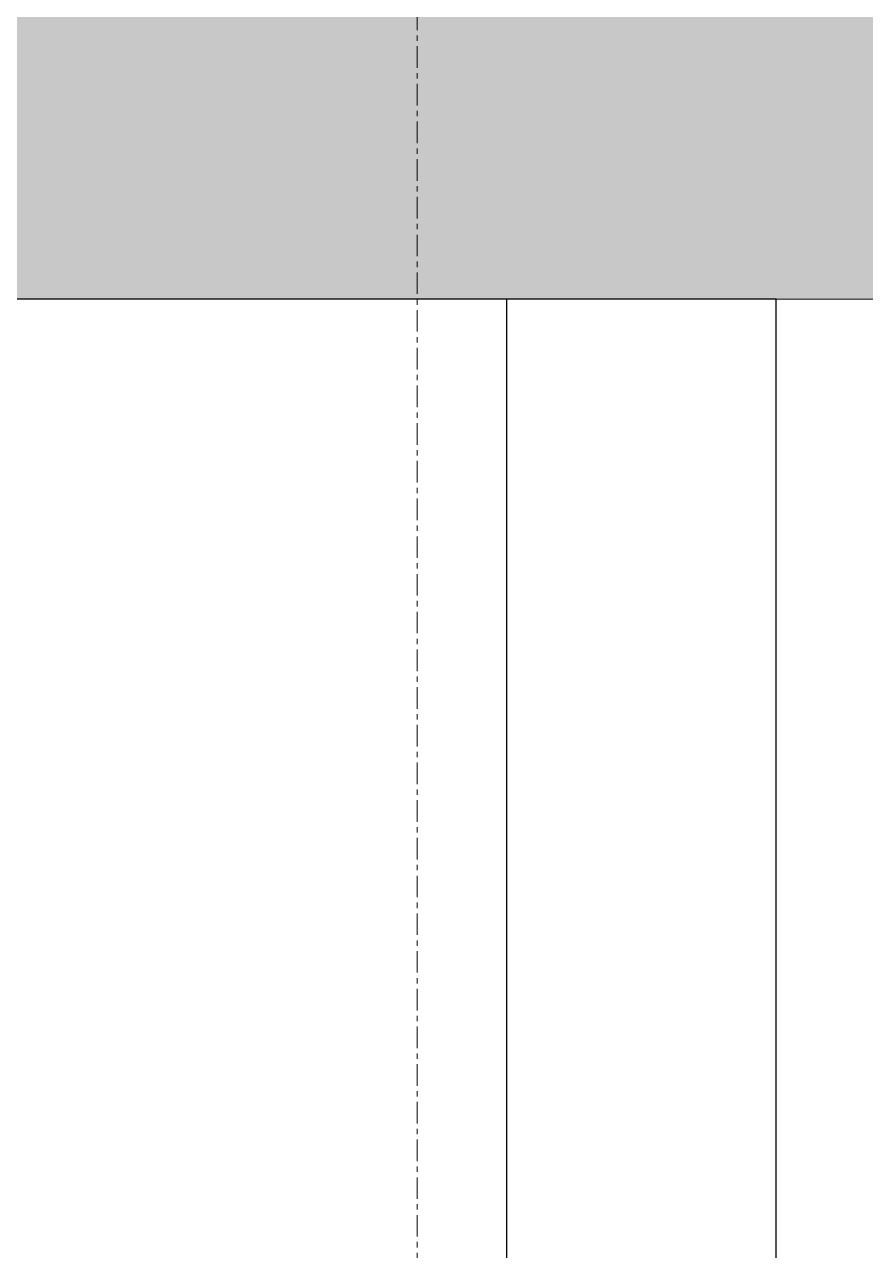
# Model space of a CAD drawing. Header units: millimetres. Extents: x 59 to 37899, y 0 to 14704.
# Drawn here: x 11978 to 12447, y 4779 to 5462 of the extents above; entities that cross this region are included whole.
import ezdxf

# ---------------------------------------------------------------- set-up
doc = ezdxf.new("R2010")
doc.units = ezdxf.units.MM
doc.linetypes.add('Grid Line', pattern=[21, 12, -3, 3, -3])
for name, color, linetype, lineweight in [('A-G22-M-FloorOutline', 6, 'Continuous', 15), ('A-G221-H-FloorSlabs', 8, 'Continuous', 15), ('A-G25-M-WallPatterns', 7, 'Continuous', 15), ('A-G252-M-WallsInterior', 7, 'Continuous', 15), ('A-G421-M-GridsStructural', 1, 'Continuous', 5)]:
    doc.layers.add(name, color=color, linetype=linetype, lineweight=lineweight)

msp = doc.modelspace()

# ---------------------------------------------------------------- hatches: boundary and pattern name
at = {"layer": 'A-G221-H-FloorSlabs'}
h = msp.add_hatch(color=256, dxfattribs=at)
h.dxf.hatch_style = 1
h.paths.add_polyline_path([(4847.05, 5609.31), (4847.05, 5309.31), (28023.66, 5309.31), (28023.66, 5609.31), (26306.54, 5609.31)])
h.paths.add_polyline_path([(34547.05, 1309.31), (34547.05, 1609.31), (20047.05, 1609.31), (19947.05, 1609.31), (18147.05, 1609.31), (18047.05, 1609.31), (17847.05, 1609.31), (17747.05, 1609.31), (15947.05, 1609.31), (15847.05, 1609.31), (4847.05, 1609.31), (4847.05, 1309.31)])
at = {"layer": 'A-G25-M-WallPatterns'}
h = msp.add_hatch(dxfattribs=at)
h.set_pattern_fill('ANSI31', color=256, scale=25)
h.set_pattern_definition([(45, (11968.25, 1609.31), (-56.1266, 56.1266), [])])
h.paths.add_polyline_path([(4547.05, 7809.31), (4847.05, 7809.31), (4847.05, 8270.02, 0.001846), (4547.05, 8134.95)])
h.paths.add_polyline_path([(4547.05, 3809.31), (4847.05, 3809.31), (4847.05, 7359.31), (4547.05, 7359.31)])
h.paths.add_polyline_path([(4847.05, 3359.31), (4547.05, 3359.31), (4547.05, 1109.31), (4847.05, 1109.31)])
h.paths.add_polyline_path([(34847.05, 10509.31), (34547.05, 10509.31), (34547.05, 7809.31), (34847.05, 7809.31)])
h.paths.add_polyline_path([(34547.05, 1109.31), (34847.05, 1109.31), (34847.05, 1609.31), (34622.05, 1609.31), (34547.05, 1609.31)])

# ---------------------------------------------------------------- linework, layer by layer
at = {"layer": 'A-G22-M-FloorOutline', "lineweight": 18}
msp.add_line((4847.05, 5309.31), (28023.66, 5309.31), dxfattribs=at)
at = {"layer": 'A-G252-M-WallsInterior', "lineweight": 25}
for p, q in [((12397.05, 5309.31), (10597.05, 5309.31)), ((12247.05, 1609.31), (12247.05, 5309.31)), ((12397.05, 1609.31), (12397.05, 5309.31))]:
    msp.add_line(p, q, dxfattribs=at)
at = {"layer": 'A-G421-M-GridsStructural', "linetype": 'Grid Line'}
msp.add_line((12197.05, 440.22), (12197.05, 13403.9), dxfattribs=at)

doc.saveas('drawing.dxf')
